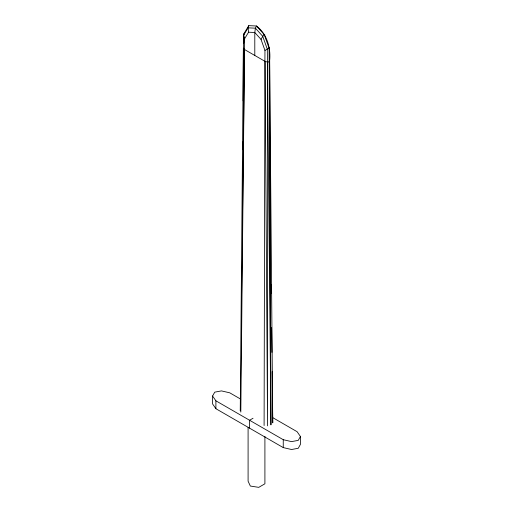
<?xml version="1.0" encoding="UTF-8"?>
<svg xmlns="http://www.w3.org/2000/svg" width="513" height="513" viewBox="0 0 513 513"><rect width="100%" height="100%" fill="white"/><g stroke="black" fill="none" stroke-linecap="round" stroke-linejoin="round"><path stroke-width="0.77" d="M264.099 425.527L264.952 50.428L261.04 39.424L254.794 32.492L248.555 32.216L244.643 38.699L240.244 410.868L243.502 35.448L243.906 33.691L248.76 25.65L256.5 25.99C267.093 34.14 270.928 47.908 269.646 60.81L272.749 422.847L272.147 371.617M242.989 149.738L243.015 141.735M243.162 100.939L243.354 48.145L244.515 49.524L265.08 61.393L267.465 62.067L269.248 61.836L269.646 60.81L270.941 424.796L267.318 49.203L262.727 36.301L255.41 28.17L248.087 27.843L243.502 35.448L244.643 38.699M240.809 412.074L244.515 49.524M243.797 43.169L243.906 33.691M248.76 25.65L248.087 27.843L248.555 32.216M261.04 39.424L262.727 36.301L264.24 34.589L264.913 35.038M272.358 417.415L297.104 431.702L300.426 436.492L300.426 444.399L298.258 448.266L291.551 449.516L283.253 447.599L215.896 408.714L212.574 403.923L212.574 396.017L214.742 392.15L221.449 390.9L229.747 392.817L240.744 399.165M300.426 436.492L298.258 440.366L291.551 441.616L283.253 439.699L215.896 400.813L212.574 396.017M269.498 47.94L264.952 50.428M253.037 418.255L249.575 420.256L249.575 428.156M271.12 284.362L271.223 293.167M271.627 327.589L271.922 352.405M265.08 61.393L267.555 425.841L267.465 62.067M270.941 424.796L269.094 48.235L264.24 34.589L256.5 25.99L255.41 28.17L254.794 32.492L254.794 55.455M283.253 439.699L283.253 447.599M264.907 436.326L264.907 483.797L258.751 487.35L250.35 486.048L248.093 481.2L248.093 427.393M215.896 400.813L215.896 408.714"/></g></svg>
